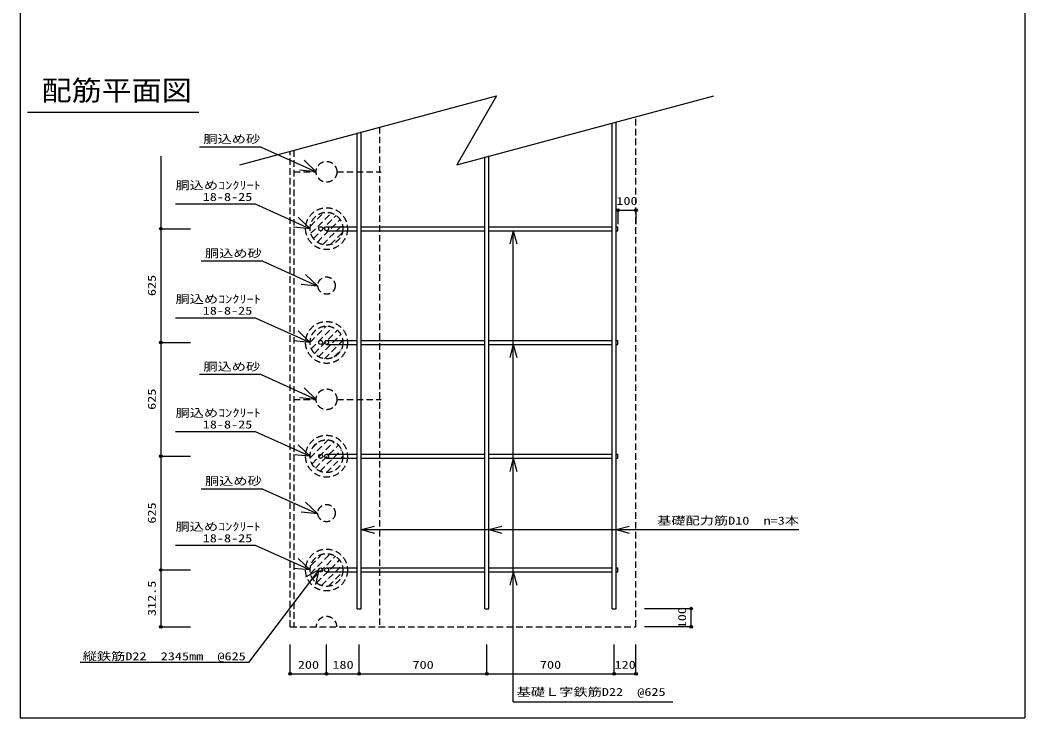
# Model space of a CAD drawing. Units: millimetres, scale not verified. Extents: x -8614 to 8906, y -8271 to 8409.
# Drawn here: x -8614 to -3094, y 309 to 4142 of the extents above; entities that cross this region are included whole.
import ezdxf
from ezdxf.enums import TextEntityAlignment as Align

# ---------------------------------------------------------------- set-up
doc = ezdxf.new("R2010")
doc.units = ezdxf.units.MM
doc.header["$LTSCALE"] = 30
doc.header["$PDMODE"] = 32
doc.header["$PDSIZE"] = 15
doc.linetypes.add('DASHED1', pattern=[1.8, 1.2, -0.6])
for name, color, linetype in [('0-1', 3, 'DASHED1'), ('0-2', 2, 'Continuous'), ('0-3', 7, 'Continuous'), ('F-0', 7, 'Continuous')]:
    doc.layers.add(name, color=color, linetype=linetype)
doc.styles.add('ＭＳ ゴシック', font='')
doc.styles.get('ＭＳ ゴシック').set_extended_font_data('MS Gothic')

msp = doc.modelspace()

# ---------------------------------------------------------------- linework, layer by layer
at = {"layer": '0-1'}
for p, q in [((-5230.38, 808.52), (-5230.38, 3610.72)), ((-6639.38, 3555.22), (-6639.38, 808.52)), ((-7110.38, 3426.6), (-7110.38, 808.52)), ((-7130.38, 808.52), (-7130.38, 3421.24)), ((-7110.38, 3308.52), (-6987.38, 3308.52)), ((-6873.38, 3308.52), (-6630.38, 3308.52)), ((-7019.24, 3010.3), (-6944.67, 3084.88)), ((-7016.67, 2970.44), (-6904.81, 3082.31)), ((-7002.51, 2942.18), (-6876.55, 3068.14)), ((-6980.8, 2921.46), (-6855.83, 3046.43)), ((-6951.34, 2908.49), (-6842.86, 3016.98)), ((-6908.76, 2908.65), (-6843.02, 2974.39)), ((-7020.36, 2372.78), (-6932.15, 2461)), ((-7013.71, 2337.01), (-6896.37, 2454.35)), ((-6997.37, 2310.92), (-6870.28, 2438.01)), ((-6973.73, 2292.14), (-6851.51, 2414.36)), ((-6941.71, 2281.73), (-6841.1, 2382.34)), ((-6890.85, 2290.16), (-6849.53, 2331.49)), ((-7110.38, 2058.52), (-6987.38, 2058.52)), ((-6873.38, 2058.52), (-6630.38, 2058.52)), ((-7019.91, 1736.84), (-6921.2, 1835.55)), ((-7010.09, 1704.23), (-6888.6, 1825.73)), ((-7008.54, 1790.63), (-6975, 1824.18)), ((-6991.73, 1680.17), (-6864.53, 1807.37)), ((-6966.07, 1663.4), (-6847.76, 1781.71)), ((-6931.03, 1656.02), (-6840.38, 1746.66)), ((-7018.35, 1102), (-6911.37, 1208.99)), ((-7016.87, 1145.91), (-6955.27, 1207.51)), ((-7005.89, 1072.04), (-6881.4, 1196.52)), ((-6985.57, 1049.93), (-6859.29, 1176.21)), ((-6957.78, 1035.29), (-6844.65, 1148.42)), ((-6918.9, 1031.75), (-6841.12, 1109.53)), ((-7130.38, 808.52), (-5230.38, 808.52))]:
    msp.add_line(p, q, dxfattribs=at)
at = {"layer": '0-1', "linetype": 'Continuous'}
msp.add_lwpolyline([(-7407.41, 3347.01), (-5996.22, 3725.14), (-6214.53, 3347.01), (-4803.34, 3725.14)], dxfattribs=at)
at = {"layer": '0-1'}
for centre, radius in [((-6930.38, 3308.52), 57), ((-6930.38, 2996.02), 115), ((-6930.38, 2996.02), 90), ((-6930.38, 2683.52), 47.5), ((-6930.38, 2371.02), 115), ((-6930.38, 2371.02), 90), ((-6930.38, 2058.52), 57), ((-6930.38, 1746.02), 115), ((-6930.38, 1746.02), 90), ((-6930.38, 1433.52), 47.5), ((-6930.38, 1121.02), 115), ((-6930.38, 1121.02), 90)]:
    msp.add_circle(centre, radius, dxfattribs=at)
msp.add_arc((-6930.38, 808.52), 57, 0, 180, dxfattribs=at)
at = {"layer": '0-2'}
for p, q in [((-5361.38, 908.52), (-5361.38, 3575.61)), ((-5339.38, 908.52), (-5339.38, 3581.51)), ((-6761.38, 908.52), (-6761.38, 3522.53)), ((-6739.38, 908.52), (-6739.38, 3528.42)), ((-6061.38, 908.52), (-6061.38, 3390.46)), ((-6039.38, 908.52), (-6039.38, 3396.36)), ((-6930.38, 3007.02), (-6761.38, 3007.02)), ((-6930.38, 2985.02), (-6761.38, 2985.02)), ((-6739.38, 3007.02), (-6061.38, 3007.02)), ((-6739.38, 2985.02), (-6061.38, 2985.02)), ((-6039.38, 3007.02), (-5361.38, 3007.02)), ((-6039.38, 2985.02), (-5361.38, 2985.02)), ((-5339.38, 3007.02), (-5330.38, 3007.02)), ((-5339.38, 2985.02), (-5330.38, 2985.02)), ((-5330.38, 2985.02), (-5330.38, 3007.02)), ((-6930.38, 2382.02), (-6761.38, 2382.02)), ((-6739.38, 2382.02), (-6061.38, 2382.02)), ((-6039.38, 2382.02), (-5361.38, 2382.02)), ((-5339.38, 2382.02), (-5330.38, 2382.02)), ((-5330.38, 2360.02), (-5330.38, 2382.02)), ((-6930.38, 2360.02), (-6761.38, 2360.02)), ((-6739.38, 2360.02), (-6061.38, 2360.02)), ((-6039.38, 2360.02), (-5361.38, 2360.02)), ((-5339.38, 2360.02), (-5330.38, 2360.02)), ((-6930.38, 1757.02), (-6761.38, 1757.02)), ((-6930.38, 1735.02), (-6761.38, 1735.02)), ((-6739.38, 1757.02), (-6061.38, 1757.02)), ((-6739.38, 1735.02), (-6061.38, 1735.02)), ((-6039.38, 1757.02), (-5361.38, 1757.02)), ((-6039.38, 1735.02), (-5361.38, 1735.02)), ((-5339.38, 1757.02), (-5330.38, 1757.02)), ((-5339.38, 1735.02), (-5330.38, 1735.02)), ((-5330.38, 1735.02), (-5330.38, 1757.02)), ((-6930.38, 1132.02), (-6761.38, 1132.02)), ((-6930.38, 1110.02), (-6761.38, 1110.02)), ((-6739.38, 1132.02), (-6061.38, 1132.02)), ((-6739.38, 1110.02), (-6061.38, 1110.02)), ((-6039.38, 1132.02), (-5361.38, 1132.02)), ((-6039.38, 1110.02), (-5361.38, 1110.02)), ((-5339.38, 1132.02), (-5330.38, 1132.02)), ((-5339.38, 1110.02), (-5330.38, 1110.02)), ((-5330.38, 1110.02), (-5330.38, 1132.02)), ((-6761.38, 908.52), (-6739.38, 908.52)), ((-6061.38, 908.52), (-6039.38, 908.52)), ((-5361.38, 908.52), (-5339.38, 908.52))]:
    msp.add_line(p, q, dxfattribs=at)
for centre in [(-6962.38, 2996.02), (-6930.38, 2996.02), (-6962.38, 2371.02), (-6930.38, 2371.02), (-6962.38, 1746.02), (-6930.38, 1746.02), (-6962.38, 1121.02), (-6930.38, 1121.02)]:
    msp.add_circle(centre, 11, dxfattribs=at)
at = {"layer": '0-3', "color": 2}
msp.add_line((-8573.25, 3635.87), (-7632.62, 3635.87), dxfattribs=at)
at = {"layer": '0-3'}
for p, q in [((-7288.92, 3444.41), (-7628.02, 3444.41)), ((-7840.13, 3394.48), (-7840.13, 808.52)), ((-6987.38, 3308.52), (-7078.8, 3316.77)), ((-7759.92, 3131.91), (-7321.92, 3131.91)), ((-7321.92, 3131.91), (-7020.38, 2996.02)), ((-5330.38, 3098.15), (-5230.38, 3098.15)), ((-5330.38, 3098.15), (-5330.38, 3020.92)), ((-5230.38, 3098.15), (-5230.38, 3020.92)), ((-7020.38, 2996.02), (-7087.11, 3059.04)), ((-7840.13, 2996.02), (-7677.82, 2996.02)), ((-7020.38, 2996.02), (-7111.8, 3004.27)), ((-5904.84, 2985.02), (-5924.25, 2912.57)), ((-7280.33, 2816.81), (-7619.43, 2816.81)), ((-7280.33, 2816.81), (-6978.79, 2680.91)), ((-6978.79, 2680.91), (-7045.52, 2743.93)), ((-6978.79, 2680.91), (-7070.21, 2689.16)), ((-7759.92, 2506.91), (-7321.92, 2506.91)), ((-7020.38, 2371.02), (-7111.8, 2379.27)), ((-7840.13, 2371.02), (-7677.82, 2371.02)), ((-5904.84, 2360.02), (-5924.25, 2287.57)), ((-5904.84, 2360.02), (-5885.43, 2287.57)), ((-7288.92, 2194.41), (-7628.02, 2194.41)), ((-6987.38, 2058.52), (-7078.8, 2066.77)), ((-7840.13, 1746.02), (-7677.82, 1746.02)), ((-7020.38, 1746.02), (-7111.8, 1754.27)), ((-5904.84, 1735.02), (-5924.25, 1662.57)), ((-5904.84, 1735.02), (-5885.43, 1662.57)), ((-7280.46, 1565.76), (-7619.55, 1565.76)), ((-6978.91, 1429.86), (-7070.33, 1438.11)), ((-6739.38, 1342.68), (-6666.94, 1362.09)), ((-6739.38, 1342.68), (-4336.19, 1342.68)), ((-6739.38, 1342.68), (-6666.94, 1323.27)), ((-6039.38, 1342.68), (-5966.94, 1362.09)), ((-6039.38, 1342.68), (-5966.94, 1323.27)), ((-5339.38, 1342.68), (-5266.94, 1362.09)), ((-5339.38, 1342.68), (-5266.94, 1323.27)), ((-7840.13, 1121.02), (-7677.82, 1121.02)), ((-6973.38, 1121.02), (-7358.66, 612.12)), ((-7020.38, 1121.02), (-7111.8, 1129.27)), ((-6973.38, 1121.02), (-7045.35, 1081.52)), ((-6973.38, 1121.02), (-6991.87, 1041.03)), ((-5904.84, 1110.02), (-5924.25, 1037.57)), ((-5904.84, 1110.02), (-5885.43, 1037.57)), ((-4927.05, 908.52), (-5184.15, 908.52)), ((-4927.05, 808.52), (-4927.05, 908.52)), ((-7840.13, 808.52), (-7677.82, 808.52)), ((-4927.05, 808.52), (-5184.15, 808.52)), ((-7130.38, 549.92), (-7130.38, 712.29)), ((-6930.38, 549.92), (-6930.38, 712.29)), ((-6750.38, 549.92), (-6750.38, 712.29)), ((-6050.38, 549.92), (-6050.38, 712.29)), ((-5350.38, 549.92), (-5350.38, 712.29)), ((-5230.38, 549.92), (-5230.38, 712.29)), ((-7358.66, 612.12), (-8284.03, 612.12)), ((-7130.38, 549.92), (-5230.38, 549.92)), ((-5904.84, 395.93), (-5027.13, 395.93))]:
    msp.add_line(p, q, dxfattribs=at)
for points in [[(-7288.92, 3444.41), (-6987.38, 3308.52), (-7054.11, 3371.54)], [(-5904.84, 395.93), (-5904.84, 2985.02), (-5885.43, 2912.57)], [(-7321.92, 2506.91), (-7020.38, 2371.02), (-7087.11, 2434.04)], [(-7288.92, 2194.41), (-6987.38, 2058.52), (-7054.11, 2121.54)], [(-7759.92, 1881.91), (-7321.92, 1881.91), (-7020.38, 1746.02), (-7087.11, 1809.04)], [(-7280.46, 1565.76), (-6978.91, 1429.86), (-7045.64, 1492.88)], [(-7759.92, 1256.91), (-7321.92, 1256.91), (-7020.38, 1121.02), (-7087.11, 1184.04)]]:
    msp.add_lwpolyline(points, dxfattribs=at)
for p in [(-5330.38, 3098.15), (-5230.38, 3098.15), (-7840.13, 2996.02), (-7840.13, 2371.02), (-7840.13, 1746.02), (-7840.13, 1121.02), (-4927.05, 908.52), (-7840.13, 808.52), (-4927.05, 808.52), (-7130.38, 549.92), (-6930.38, 549.92), (-6750.38, 549.92), (-6050.38, 549.92), (-5350.38, 549.92), (-5230.38, 549.92)]:
    msp.add_point(p, dxfattribs=at)
at = {"layer": 'F-0', "color": 2}
for p, q in [((-8613.8, 8408.52), (-8613.8, 308.52)), ((-3093.8, 8408.52), (-3093.8, 308.52)), ((-8613.8, 308.52), (-3093.8, 308.52))]:
    msp.add_line(p, q, dxfattribs=at)

# ---------------------------------------------------------------- texts
at = {"layer": '0-3', "color": 3, "style": 'ＭＳ ゴシック', "width": 1.1}
msp.add_text('配筋平面図', height=110, dxfattribs=at).set_placement((-8495.96, 3667.26), align=Align.BOTTOM_LEFT)
at = {"layer": '0-3', "style": 'ＭＳ ゴシック', "width": 1.3}
for s, p in [('胴込め砂', (-7606.79, 3452.77)), ('胴込めｺﾝｸﾘｰﾄ', (-7759.87, 3198.53)), ('18-8-25', (-7610.43, 3135.26)), ('100', (-5338.13, 3113.15)), ('胴込め砂', (-7598.2, 2825.17)), ('胴込めｺﾝｸﾘｰﾄ', (-7759.87, 2573.53)), ('18-8-25', (-7610.43, 2510.26)), ('胴込め砂', (-7606.79, 2202.77)), ('胴込めｺﾝｸﾘｰﾄ', (-7759.87, 1948.53)), ('18-8-25', (-7610.43, 1885.26)), ('胴込め砂', (-7598.32, 1574.12)), ('胴込めｺﾝｸﾘｰﾄ', (-7759.87, 1323.53)), ('基礎配力筋D10\u3000n=3本', (-5114.32, 1356.87)), ('18-8-25', (-7610.43, 1260.26)), ('縦鉄筋D22\u30002345mm\u3000@625', (-8269.79, 611.84)), ('200', (-7088.13, 564.92)), ('180', (-6898.13, 564.92)), ('700', (-6458.13, 564.92)), ('700', (-5758.13, 564.92)), ('120', (-5348.13, 564.92)), ('基礎Ｌ字鉄筋D22\u3000@625', (-5886.06, 415.81))]:
    msp.add_text(s, height=43.99, dxfattribs=at).set_placement(p, align=Align.BOTTOM_LEFT)
for s, p in [('625', (-7855.13, 2625.77)), ('625', (-7855.13, 2000.77)), ('625', (-7855.13, 1375.77)), ('312.5', (-7855.13, 868.02)), ('100', (-4942.05, 800.77))]:
    msp.add_text(s, height=43.99, rotation=90, dxfattribs=at).set_placement(p, align=Align.BOTTOM_LEFT)

doc.saveas('drawing.dxf')
